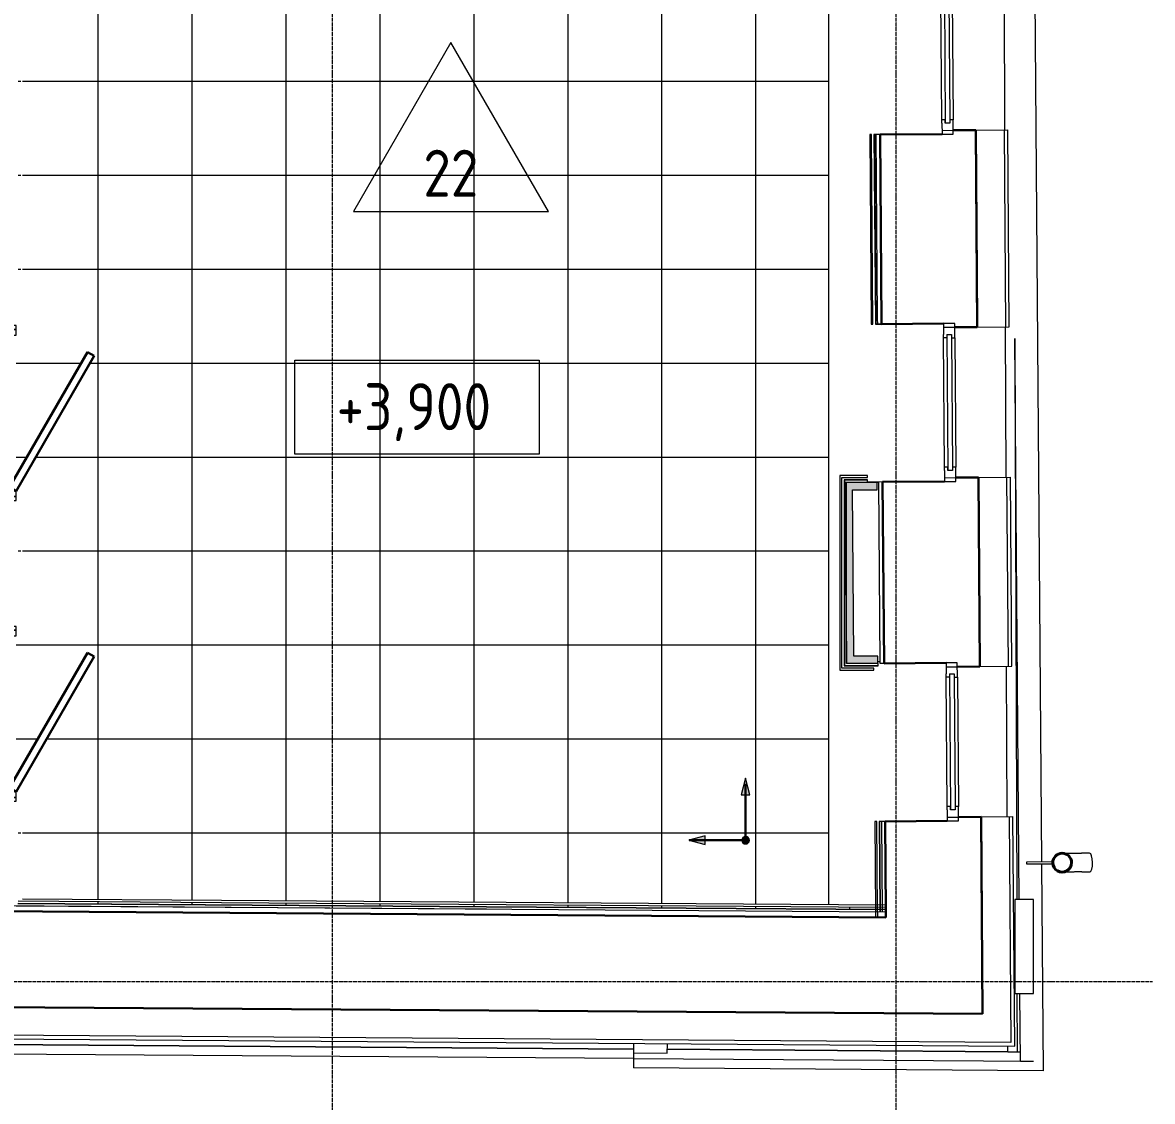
# Model space of a CAD drawing. Header units: millimetres. Extents: x -10915 to 60194, y -32941 to 46712.
# Drawn here: x 44200 to 50212, y -642 to 5097 of the extents above; entities that cross this region are included whole.
import ezdxf

# ---------------------------------------------------------------- set-up
doc = ezdxf.new("R2010")
doc.units = ezdxf.units.MM
doc.linetypes.add('ADSK_Линия сетки', pattern=[25, 20, -2.5, 0, -2.5])
for name, color, linetype, lineweight in [('_ Окна', 7, 'Continuous', 9), ('Аннотация', 7, 'Continuous', 9), ('Двери', 7, 'Continuous', 9), ('Марки', 7, 'Continuous', 20), ('Обобщенные модели', 7, 'Continuous', 18), ('Окна', 7, 'Continuous', 9), ('Оси', 7, 'Continuous', 9), ('Отметки', 7, 'Continuous', 9), ('Перекрытие', 7, 'Continuous', 18), ('Перекрытие штриховка', 7, 'Continuous', 18), ('Стены внутренние', 7, 'Continuous', 18), ('Стены наружные', 7, 'Continuous', 18), ('Стены несущие', 7, 'Continuous', 30), ('Стены отделка', 7, 'Continuous', 30), ('Стены штриховка', 7, 'Continuous', 9), ('Узлы', 7, 'Continuous', 18)]:
    doc.layers.add(name, color=color, linetype=linetype, lineweight=lineweight)
doc.layers.add('Линии', color=7, linetype='Continuous', lineweight=9, true_color=0x00a600)
doc.styles.add('GOST Common_1', font='GOST_Common.ttf', dxfattribs={"width": 0.9, "height": 250})
doc.styles.add('GOST Common_2', font='GOST_Common.ttf', dxfattribs={"width": 0.9, "height": 250})

# ---------------------------------------------------------------- blocks, each defined once
blk = doc.blocks.new('AC_Дверь_Однопольная_Деревянная - 900х2100Н композитная Д-22л-6552334-План полов 2-го этажа')
at = {"layer": 'Двери', "lineweight": 30}
for p, q in [((-303.8, 490), (-323.8, 455.4)), ((415, 75), (-303.8, 490)), ((-323.8, 455.4), (395, 40.4)), ((395, 40.4), (415, 75))]:
    blk.add_line(p, q, dxfattribs=at)
at = {"layer": 'Двери'}
for p, q in [((-445, 75), (-465, 75)), ((-465, 75), (-465, 5)), ((-415, 75), (-445, 75)), ((-445, 75), (-445, 5)), ((-445, 5), (-445, 75)), ((-415, 35), (-415, 75)), ((445, 75), (415, 75)), ((415, 75), (415, 35)), ((445, 5), (445, 75)), ((465, 75), (445, 75)), ((445, 75), (445, 5)), ((465, 5), (465, 75)), ((-465, 5), (-445, 5)), ((-445, 5), (-405, 5)), ((-405, 35), (-415, 35)), ((-405, 5), (-405, 35)), ((415, 35), (405, 35)), ((405, 35), (405, 5)), ((405, 5), (445, 5)), ((445, 5), (465, 5))]:
    blk.add_line(p, q, dxfattribs=at)
blk = doc.blocks.new('AC_Дверь_Однопольная_Стальная - 900х2100Н Д27л-6552346-План полов 2-го этажа')
at = {"layer": 'Двери', "lineweight": 30}
for p, q in [((-303.8, 490), (-323.8, 455.4)), ((415, 75), (-303.8, 490)), ((-323.8, 455.4), (395, 40.4)), ((395, 40.4), (415, 75))]:
    blk.add_line(p, q, dxfattribs=at)
at = {"layer": 'Двери'}
for p, q in [((-445, 75), (-465, 75)), ((-465, 75), (-465, 5)), ((-415, 75), (-445, 75)), ((-445, 75), (-445, 5)), ((-445, 5), (-445, 75)), ((-415, 35), (-415, 75)), ((445, 75), (415, 75)), ((415, 75), (415, 35)), ((445, 5), (445, 75)), ((465, 75), (445, 75)), ((445, 75), (445, 5)), ((465, 5), (465, 75)), ((-465, 5), (-445, 5)), ((-445, 5), (-405, 5)), ((-405, 35), (-415, 35)), ((-405, 5), (-405, 35)), ((415, 35), (405, 35)), ((405, 35), (405, 5)), ((405, 5), (445, 5)), ((445, 5), (465, 5))]:
    blk.add_line(p, q, dxfattribs=at)
blk = doc.blocks.new('окна_rehau_однопольное_фрамуга_сверху - 800х2240 _нов_ ОК-41-6199350-План полов 2-го этажа')
at = {"layer": '_ Окна', "lineweight": 18}
for p, q in [((-344, 135), (-420, 135)), ((-420, 135), (-420, 75)), ((-344, 117), (-344, 135)), ((344, 135), (344, 117)), ((420, 135), (344, 135)), ((420, 75), (420, 135)), ((-420, 75), (-362, 75)), ((-362, 93), (-362, 117)), ((-362, 117), (-344, 117)), ((-362, 93), (-344, 93)), ((-344, 75), (-362, 75)), ((-344, 93), (-344, 75)), ((344, 117), (362, 117)), ((344, 93), (344, 75)), ((362, 93), (344, 93)), ((362, 75), (344, 75)), ((362, 117), (362, 93)), ((362, 75), (420, 75))]:
    blk.add_line(p, q, dxfattribs=at)
at = {"layer": '_ Окна'}
for p, q in [((-400, 75), (-400, 135)), ((400, 75), (400, 135)), ((-362, 93), (362, 93)), ((-344, 117), (344, 117))]:
    blk.add_line(p, q, dxfattribs=at)
at = {"layer": 'Окна'}
for p, q in [((-344, 135), (344, 135)), ((344, 75), (-344, 75))]:
    blk.add_line(p, q, dxfattribs=at)
blk = doc.blocks.new('Водосток - Тип 1 _карниз больше 490мм_-5165756-План полов 2-го этажа')
at = {"layer": 'Обобщенные модели'}
for p, q in [((75, 306.2), (75, 263.6)), ((175, 263.6), (175, 306.2)), ((120, 109.1), (120, -30)), ((130, -30), (130, 109.1)), ((120, -30), (130, -30))]:
    blk.add_line(p, q, dxfattribs=at)
at = {"layer": 'Обобщенные модели', "flags": 128}
for points in [[(75, 173), (75, 174.3), (75, 177), (75, 179.8), (75, 182.9), (75, 186.2), (75, 189.7), (75, 193.4), (75, 197.2), (75, 201.3), (75, 205.5), (75, 209.9), (75, 214.4), (75, 219.1), (75, 224), (75, 229), (75, 234.1), (75, 239.3), (75, 244.6), (75, 250.1), (75, 255.6), (75, 261.3), (75, 263.6)], [(175, 263.6), (175, 258), (175, 252.4), (175, 246.9), (175, 241.5), (175, 236.2), (175, 231.1), (175, 226), (175, 221.1), (175, 216.4), (175, 211.8), (175, 207.3), (175, 203), (175, 198.9), (175, 194.9), (175, 191.2), (175, 187.6), (175, 184.3), (175, 181.1), (175, 178.1), (175, 175.4), (175, 173)]]:
    blk.add_lwpolyline(points, dxfattribs=at)
at = {"layer": 'Обобщенные модели'}
for start, end in [(90, 270), (270, 90)]:
    blk.add_arc((125, 160), 52, start, end, dxfattribs=at)
at = {"layer": 'Обобщенные модели', "lineweight": 40}
for start, end in [(90, 270), (270, 90)]:
    blk.add_arc((125, 160), 50, start, end, dxfattribs=at)
at = {"layer": 'Обобщенные модели'}
for start_param, end_param in [(4.712389, 6.283185), (3.141593, 4.712389)]:
    blk.add_ellipse((125, 306.2), major_axis=(-50, 0), ratio=0.309017, start_param=start_param, end_param=end_param, dxfattribs=at)
blk = doc.blocks.new('ADSK_Марка_ПерекрытиеПол - Экземпляр_Отделка пола-158379-План полов 2-го этажа')
at = {"layer": 'Марки', "color": 1, "true_color": 0xff0000}
for p, q in [((0, 9), (-5.196, 0)), ((5.196, 0), (0, 9)), ((-5.196, 0), (5.196, 0))]:
    blk.add_line(p, q, dxfattribs=at)
blk = doc.blocks.new('Высотные отметки - Рамка-12095-План полов 2-го этажа')
at = {"layer": 'Аннотация', "lineweight": 20}
for p, q in [((-6.5, 0), (-6.5, 5)), ((-6.5, 5), (6.5, 5)), ((6.5, 5), (6.5, 0)), ((6.5, 0), (-6.5, 0))]:
    blk.add_line(p, q, dxfattribs=at)

msp = doc.modelspace()

# ---------------------------------------------------------------- hatches: boundary and pattern name
at = {"layer": 'Перекрытие штриховка', "lineweight": 9, "true_color": 0x787878}
h = msp.add_hatch(dxfattribs=at)
h.set_pattern_fill('FP_32', color=8, style=0, pattern_type=2)
h.set_pattern_definition([(270, (2102.2, 8785.6), (500, 3e-14), []), (0, (2102.2, 8785.6), (0, 500), [])])
h.paths.add_polyline_path([(48762.02, 378.663), (48761.921, 391.664), (48748.923, 391.325), (48749.11, 378.754), (48760.463, 378.674)])
h.paths.add_polyline_path([(48739.018, 378.824), (48738.919, 391.825), (44177, 423.769), (44177, 410.769), (48735.464, 378.849)])
h.paths.add_polyline_path([(47368.532, 8574.598), (47367.616, 8574.915), (47367.788, 8574.376)])
h.paths.add_polyline_path([(47072.669, 8578.397), (47073.588, 8579.686), (47072.06, 8580.442), (47072.506, 8578.945)])
h.paths.add_polyline_path([(48487.76, 403.584), (48487.76, 7213), (47407.5, 7213), (47407.5, 7215), (47405.5, 7215), (47405.5, 8417.057), (47394.5, 8417.057), (47394.5, 8627.057), (47377.5, 8627.057), (47376.819, 8590.429), (47371.894, 8576.861), (47362.859, 8571.661), (47361.69, 8571.348), (47359.179, 8570.143), (47218.9, 8569.429), (47088.5, 8570.11), (47074.247, 8576.053), (47069.419, 8582.525), (47069.419, 8585.239), (47068.218, 8587.429), (47067.5, 8627.057), (44200, 8627.057), (44200, 3485), (44190, 3485), (44190, 8627.057), (44177, 8627.057), (44177, 3485), (44165, 3485), (44165, 2685), (44545.359, 3343.801), (44580, 3323.801), (44165, 2605), (44165, 2555), (44177, 2555), (44177, 1885), (44165, 1885), (44165, 1085), (44545.359, 1743.801), (44580, 1723.801), (44165, 1005), (44165, 955), (44177, 955), (44177, 433.769), (44190, 433.783), (44190, 955), (44200, 955), (44200, 433.608), (47480.621, 410.636)])
h.paths.add_polyline_path([(44177, 408.769), (44177, 410.769), (44175, 408.783)])
h.paths.add_polyline_path([(44190, 1885), (44190, 2555), (44200, 2555), (44200, 1885)])
h.paths.add_polyline_path([(48548.873, 6337.271), (48549.023, 6337.89), (48548.792, 6337.271)])
h.paths.add_polyline_path([(47083.017, 8587.429), (47085.5, 8588.063), (47084.368, 8589.635), (47084.061, 8588.425), (47083.433, 8587.826)])
h.paths.add_polyline_path([(47362.232, 8588.153), (47361.069, 8589.535), (47362.201, 8588.164)])
at = {"layer": 'Стены внутренние'}
for points in [[(48584.031, 1727.046), (48623.783, 1727.046), (48616.763, 2651.904), (48584.085, 2650.947), (48584.031, 2644.69), (48576.769, 2650.947), (48583.781, 1727.046)], [(48740.371, 2611.904), (48747.071, 2611.904), (48747.071, 2651.904), (48616.771, 2650.947), (48617.067, 2611.904), (48623.783, 2611.904)], [(48751.786, 1687.046), (48751.786, 1727.046), (48584.085, 1727.046), (48584.093, 1687.046), (48585.608, 1687.046)]]:
    msp.add_hatch(color=256, dxfattribs=at).paths.add_polyline_path(points)
at = {"layer": 'Узлы', "true_color": 0xff0000}
for points in [[(48070.146, 989.119), (48046.521, 1077.29), (48024.537, 989.119)], [(47833.109, 725.091), (47833.109, 770.7), (47744.939, 747.075), (47785.046, 737.075)], [(48047.76, 727.075), (48052.936, 727.756), (48057.76, 729.754), (48061.902, 732.933), (48065.081, 737.075), (48067.079, 741.898), (48067.76, 747.075), (48067.079, 752.251), (48065.081, 757.075), (48061.902, 761.217), (48057.76, 764.395), (48052.936, 766.393), (48047.76, 767.075), (48042.584, 766.393), (48037.76, 764.395), (48033.618, 761.217), (48030.44, 757.075), (48028.442, 752.251), (48027.76, 747.075), (48028.442, 741.898), (48030.44, 737.075), (48033.618, 732.933), (48037.76, 729.754), (48042.584, 727.756)]]:
    msp.add_hatch(color=1, dxfattribs=at).paths.add_polyline_path(points)

# ---------------------------------------------------------------- linework, layer by layer
at = {"layer": 'Линии', "color": 1, "lineweight": 18, "true_color": 0xff0000}
for p, q in [((48046.521, 1077.29), (48024.537, 989.119)), ((48070.146, 989.119), (48046.521, 1077.29)), ((48024.537, 989.119), (48070.146, 989.119)), ((47833.109, 770.7), (47744.939, 747.075)), ((47744.939, 747.075), (47833.109, 725.091)), ((47833.109, 725.091), (47833.109, 770.7))]:
    msp.add_line(p, q, dxfattribs=at)
at = {"layer": 'Линии', "color": 1, "lineweight": 30, "true_color": 0xff0000}
for q in [(48047.76, 1047.075), (47747.76, 747.075)]:
    msp.add_line((48047.76, 747.075), q, dxfattribs=at)
at = {"layer": 'Линии', "color": 1, "lineweight": 18, "true_color": 0xff0000}
for start, end in [(0, 180), (180, 360)]:
    msp.add_arc((48047.76, 747.075), 20, start, end, dxfattribs=at)
at = {"layer": 'Оси', "linetype": 'ADSK_Линия сетки'}
for p, q in [((45849.565, -5289.091), (45849.565, 42991.845)), ((48849.565, -5289.091), (48849.565, 42991.845)), ((-10114.729, -5), (50212.269, -5))]:
    msp.add_line(p, q, dxfattribs=at)
at = {"layer": 'Перекрытие'}
for p, q in [((48487.76, 7213), (48487.76, 403.584)), ((48743.002, 4502.262), (49092.714, 4504.916)), ((49100.379, 3494.945), (48740.371, 3492.213)), ((48764.196, 1695.573), (48751.786, 1695.479)), ((48770.458, 847.989), (49120.448, 850.646))]:
    msp.add_line(p, q, dxfattribs=at)
at = {"layer": 'Стены наружные'}
for p, q in [((49566.661, 7939.429), (49622.127, 631.297)), ((49427.604, 4526.458), (49425.167, 5326.463)), ((49433.233, 2678.448), (49430.796, 3478.452)), ((49480.984, 3416.689), (49490.077, 431.658)), ((49503.64, 431.658), (49480.984, 3416.689)), ((49438.734, 872.36), (49436.297, 1672.442)), ((49622.197, 622.066), (49630.557, -479.439)), ((49491.6, -68.342), (49492.548, -379.693)), ((49510.169, -428.595), (49507.434, -68.342)), ((47450.428, -364.171), (43370.948, -335.606)), ((43370.948, -335.606), (47450.428, -364.171)), ((47450.638, -334.172), (47450.428, -364.171)), ((49442.549, -379.845), (49442.452, -348.119)), ((47450.078, -414.17), (41230.517, -370.62)), ((47450.388, -414.172), (47450.038, -464.171)), ((47450.428, -364.171), (47450.078, -414.17)), ((47450.388, -414.172), (49580.173, -429.085)), ((49442.543, -378.12), (47630.847, -365.434)), ((47630.847, -365.434), (49442.543, -378.12)), ((49492.548, -379.693), (49442.549, -379.845)), ((49492.545, -378.47), (49509.789, -378.591)), ((49630.557, -479.439), (47450.038, -464.171)), ((49510.169, -428.595), (49580.174, -429.085))]:
    msp.add_line(p, q, dxfattribs=at)
at = {"layer": 'Стены несущие'}
for p, q in [((49272.564, 4525.282), (49152.568, 4524.371)), ((49280.518, 3477.312), (49272.564, 4525.282)), ((49272.564, 4525.282), (49280.306, 3505.311)), ((48762.731, 4501.412), (49092.721, 4503.916)), ((48770.381, 3493.441), (48762.731, 4501.412)), ((48770.381, 3493.441), (49100.371, 3495.945)), ((49160.521, 3476.401), (49280.518, 3477.312)), ((48776.756, 2653.465), (49106.747, 2655.969)), ((48776.756, 2653.465), (48784.087, 1687.493)), ((49286.59, 2677.335), (49166.593, 2676.424)), ((49294.224, 1671.364), (49286.59, 2677.335)), ((49286.59, 2677.335), (49294.224, 1671.364)), ((48784.087, 1687.493), (49114.078, 1689.997)), ((49294.224, 1671.364), (49174.228, 1670.453)), ((49120.453, 850.021), (48790.462, 847.517)), ((48794.114, 366.438), (48790.462, 847.517)), ((49300.296, 871.387), (49180.299, 870.476)), ((49308.254, -177.175), (49300.296, 871.387)), ((49300.304, 870.387), (49304.383, 332.865)), ((48794.341, 336.436), (42004.832, 383.977)), ((48794.341, 336.436), (48793.924, 391.44)), ((41498.648, -122.491), (49308.254, -177.175))]:
    msp.add_line(p, q, dxfattribs=at)
at = {"layer": 'Стены отделка', "lineweight": 9}
for p, q in [((49272.564, 4525.282), (49442.559, 4526.572)), ((49450.513, 3478.602), (49442.559, 4526.572)), ((48717.732, 4501.07), (48707.732, 4500.994)), ((48707.732, 4500.994), (48715.383, 3493.023)), ((48725.382, 3493.099), (48717.732, 4501.07)), ((48762.731, 4501.412), (48730.732, 4501.169)), ((48730.732, 4501.169), (48738.382, 3493.198)), ((48715.383, 3493.023), (48725.382, 3493.099)), ((48738.382, 3493.198), (48770.381, 3493.441)), ((48750.382, 3493.289), (48750.169, 3521.288)), ((48770.381, 3493.441), (48770.381, 3493.441)), ((49280.306, 3505.311), (49280.518, 3477.312)), ((49280.518, 3477.312), (49450.513, 3478.602)), ((48549.191, 2686.798), (48549.191, 1652.152)), ((48696.501, 2686.798), (48549.191, 2686.798)), ((48559.191, 1662.152), (48559.191, 2676.798)), ((48559.191, 2676.798), (48696.577, 2676.798)), ((48572.085, 2661.904), (48572.085, 1677.046)), ((48696.674, 2663.904), (48574.085, 2663.904)), ((48576.762, 2651.904), (48584.085, 1687.046)), ((48576.762, 2651.904), (48756.767, 2651.904)), ((48584.085, 1687.046), (48584.085, 2651.904)), ((48696.577, 2676.798), (48696.501, 2686.798)), ((48696.758, 2652.858), (48696.674, 2663.904)), ((48776.756, 2653.465), (48696.758, 2652.858)), ((48747.071, 2611.904), (48747.071, 2651.904)), ((48764.088, 1687.341), (48756.757, 2653.313)), ((49286.59, 2677.335), (49456.585, 2678.625)), ((49464.22, 1672.654), (49456.585, 2678.625)), ((48623.783, 1727.046), (48617.067, 2611.904)), ((48617.067, 2611.904), (48747.071, 2611.904)), ((48752.09, 1687.046), (48584.085, 1687.046)), ((48751.786, 1727.046), (48623.783, 1727.046)), ((48751.786, 1687.046), (48751.786, 1727.046)), ((48752.181, 1675.046), (48752.09, 1687.046)), ((48784.087, 1687.493), (48764.088, 1687.341)), ((48549.191, 1652.152), (48729.354, 1652.152)), ((48729.278, 1662.152), (48559.191, 1662.152)), ((48574.085, 1675.046), (48752.181, 1675.046)), ((48729.354, 1652.152), (48729.278, 1662.152)), ((49294.224, 1671.364), (49464.22, 1672.654)), ((48745.464, 847.175), (48735.464, 847.099)), ((48735.464, 847.099), (48739.109, 366.823)), ((48749.11, 366.753), (48745.464, 847.175)), ((48790.462, 847.517), (48758.463, 847.274)), ((48758.463, 847.274), (48762.111, 366.662)), ((48770.463, 847.365), (48770.471, 846.365)), ((49300.296, 871.387), (49470.291, 872.677)), ((49300.304, 870.387), (49300.296, 871.387)), ((49479.558, -348.379), (49470.291, 872.677)), ((44177, 423.769), (45258.077, 416.199)), ((45258.147, 426.199), (44200, 433.608)), ((48793.848, 401.441), (45258.147, 426.199)), ((49579.558, 431.658), (49479.558, 431.658)), ((49479.558, 431.658), (49479.558, -68.342)), ((49579.558, -68.342), (49579.558, 431.658)), ((42005.042, 413.976), (48794.551, 366.435)), ((44165, 398.852), (46668.062, 381.326)), ((46668.146, 393.325), (44177, 410.769)), ((45258.077, 416.199), (48793.924, 391.44)), ((48794.023, 378.439), (46668.146, 393.325)), ((48794.341, 336.436), (48794.551, 366.435)), ((49308.254, -177.175), (49304.383, 332.865)), ((49479.558, -68.342), (49579.558, -68.342)), ((41329.92, -291.314), (49479.558, -348.379)), ((49459.405, -328.237), (41349.771, -271.452)), ((47451.069, -334.175), (47450.719, -384.174)), ((47630.707, -385.434), (47631.057, -335.435)), ((47450.719, -384.174), (47630.707, -385.434))]:
    msp.add_line(p, q, dxfattribs=at)
at = {"layer": 'Стены штриховка'}
for p, q in [((49422.56, 4526.42), (49430.514, 3478.45)), ((48732.732, 4501.184), (48740.382, 3493.213)), ((48750.169, 3521.288), (48742.731, 4501.26)), ((48574.085, 2663.904), (48572.085, 2663.904)), ((48572.085, 2663.904), (48572.085, 2661.904)), ((48696.69, 2661.904), (48572.085, 2661.904)), ((48574.085, 2663.904), (48574.085, 1675.046)), ((49436.585, 2678.473), (49444.22, 1672.502)), ((48572.085, 1677.046), (48752.166, 1677.046)), ((48572.085, 1677.046), (48572.085, 1675.046)), ((48572.085, 1675.046), (48574.085, 1675.046)), ((48760.463, 847.289), (48764.111, 366.648)), ((48770.471, 846.365), (48774.112, 366.578)), ((49450.292, 872.525), (49459.405, -328.237)), ((46668.132, 391.325), (44175, 408.783)), ((48794.038, 376.439), (46668.132, 391.325)), ((48739.109, 366.823), (48739.337, 336.821)), ((48749.11, 366.753), (48749.338, 336.751))]:
    msp.add_line(p, q, dxfattribs=at)

# ---------------------------------------------------------------- block references
at = {"layer": 'Двери', "color": 8, "true_color": 0x7f7f7f, "rotation": 269.9999999999999}
for name, p in [('AC_Дверь_Однопольная_Стальная - 900х2100Н Д27л-6552346-План полов 2-го этажа', (44090, 3020)), ('AC_Дверь_Однопольная_Деревянная - 900х2100Н композитная Д-22л-6552334-План полов 2-го этажа', (44090, 1420))]:
    msp.add_blockref(name, p, dxfattribs=at)
at = {"layer": 'Марки', "color": 1, "true_color": 0xff0000, "xscale": 99.99999999999993, "yscale": 99.99999999999993, "zscale": 99.99999999999993}
msp.add_blockref('ADSK_Марка_ПерекрытиеПол - Экземпляр_Отделка пола-158379-План полов 2-го этажа', (46479.671, 4091.264), dxfattribs=at)
at = {"layer": 'Обобщенные модели', "rotation": 270.4348437794068}
msp.add_blockref('Водосток - Тип 1 _карниз больше 490мм_-5165756-План полов 2-го этажа', (49571.213, 751.298), dxfattribs=at)
at = {"layer": 'Окна', "rotation": 270.4348437794068}
for p in [(49014.536, 4923.335), (49028.561, 3075.388), (49042.268, 1269.44)]:
    msp.add_blockref('окна_rehau_однопольное_фрамуга_сверху - 800х2240 _нов_ ОК-41-6199350-План полов 2-го этажа', p, dxfattribs=at)
at = {"layer": 'Отметки', "lineweight": 20, "xscale": 99.99999999999993, "yscale": 99.99999999999993, "zscale": 99.99999999999993}
msp.add_blockref('Высотные отметки - Рамка-12095-План полов 2-го этажа', (46299.572, 2801.92), dxfattribs=at)

# ---------------------------------------------------------------- texts
at = {"layer": 'Марки', "color": 1, "lineweight": 9, "true_color": 0xff0000, "insert": (46478.639, 4295.689), "char_height": 250, "width": 327.6, "attachment_point": 5, "line_spacing_factor": 1.022766, "style": 'GOST Common_2'}
msp.add_mtext('\\pxqc,t1.44,2.88,4.32,5.76,7.2,8.64,10.08,11.52,12.96,14.4,15.84,17.28,18.72,20.16,21.6,23.04,24.48,25.92,27.36,28.8,30.24,31.68,33.12,34.56,36,37.44,38.88,40.32,41.76,43.2,44.64,46.08;{22}', dxfattribs=at)
at = {"layer": 'Отметки', "lineweight": 20, "insert": (45870.896, 3178.627), "char_height": 250, "width": 1028.82257, "attachment_point": 1, "line_spacing_factor": 1.022761, "style": 'GOST Common_1'}
msp.add_mtext('+3,900', dxfattribs=at)

doc.saveas('drawing.dxf')
